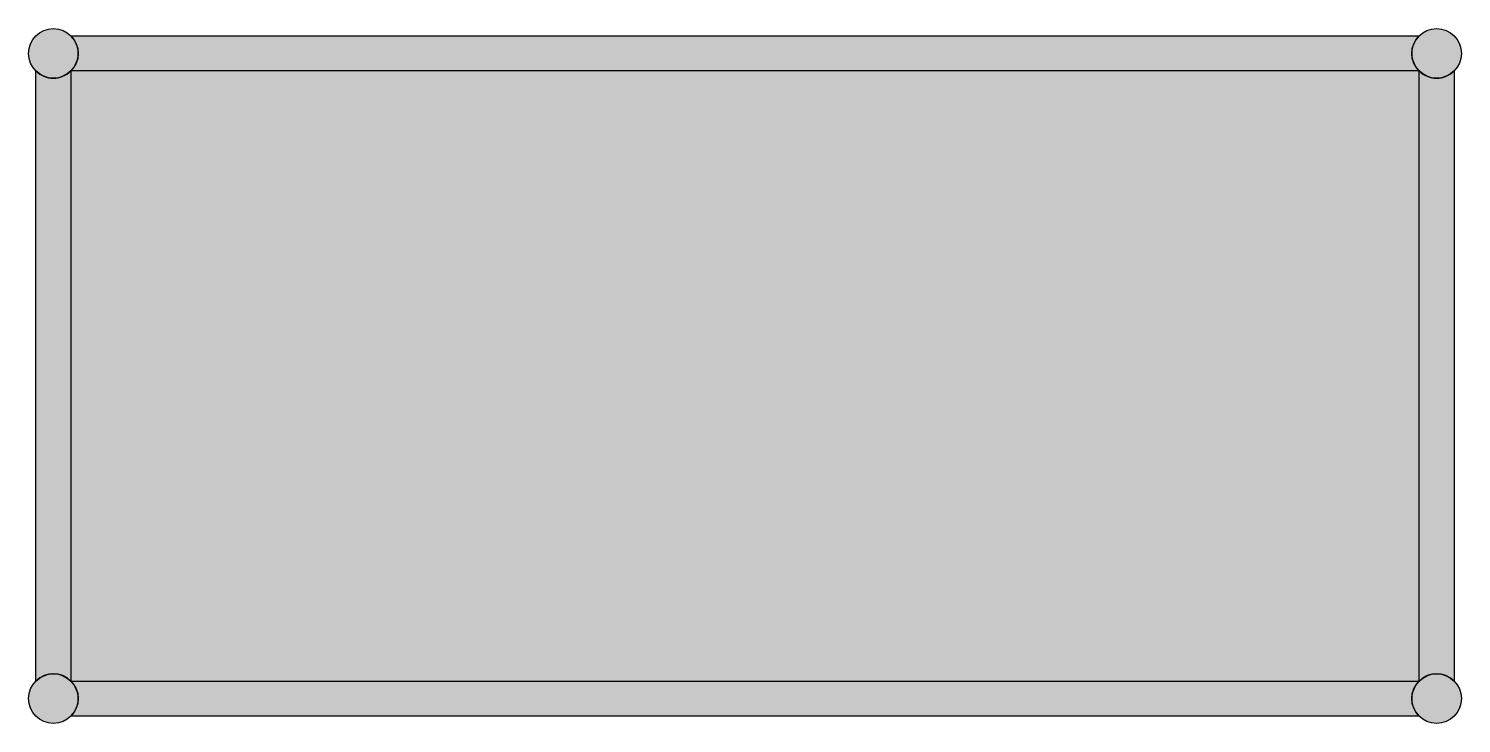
# Model space of a CAD drawing. Header units: millimetres. Extents: x -658 to 118, y -188 to 188.
import ezdxf

# ---------------------------------------------------------------- set-up
doc = ezdxf.new("R2010")
doc.units = ezdxf.units.MM
for name, color, linetype in [('72_USM_HALLER_D2_GRAFIK_LINIEN', 5, 'Continuous'), ('72_USM_HALLER_D2_GRAFIK_SCHRAFFUR', 7, 'Continuous'), ('72_USM_INSERT', 7, 'Continuous')]:
    doc.layers.add(name, color=color, linetype=linetype)

# ---------------------------------------------------------------- blocks, each defined once
blk = doc.blocks.new('72_USM_HALLER_D2_KREIS')
at = {"layer": '72_USM_HALLER_D2_GRAFIK_SCHRAFFUR'}
blk.add_hatch(color=256, dxfattribs=at).paths.add_polyline_path([(-0.01344, 0, 1), (0.01344, 0, 1)])
at = {"layer": '72_USM_HALLER_D2_GRAFIK_LINIEN'}
blk.add_circle((0, 0), 0.01344, dxfattribs=at)
blk = doc.blocks.new('kugel.dwg-  1')
at = {"xscale": 1000, "yscale": 1000, "zscale": 1000}
blk.add_blockref('72_USM_HALLER_D2_KREIS', (0, 0), dxfattribs=at)
blk = doc.blocks.new('72_USM_HALLER_D2_ROHR_750_SCHRAFFUR')
at = {"layer": '72_USM_HALLER_D2_GRAFIK_SCHRAFFUR'}
blk.add_hatch(color=256, dxfattribs=at).paths.add_polyline_path([(0.0095, 0.0095, -0.414214), (0.0095, -0.0095), (0.7405, -0.0095, -0.414214), (0.7405, 0.0095)])
at = {"layer": '72_USM_HALLER_D2_GRAFIK_LINIEN'}
blk.add_lwpolyline([(0.0095, 0.0095), (0.7405, 0.0095, 0.414214), (0.7405, -0.0095), (0.0095, -0.0095, 0.414214)], format="xyb", close=True, dxfattribs=at)
blk = doc.blocks.new('rohr_750_horiz.dwg-  1')
at = {"xscale": 1000, "yscale": 1000, "zscale": 1000}
blk.add_blockref('72_USM_HALLER_D2_ROHR_750_SCHRAFFUR', (-375, 0), dxfattribs=at)
blk = doc.blocks.new('rohr_350_vertic.dwg-  1')
h = blk.add_hatch(color=256)
h.dxf.hatch_style = 1
h.paths.add_polyline_path([(9.5, 165.5, -0.414214), (-9.5, 165.5), (-9.5, -165.5, -0.414214), (9.5, -165.5)])
at = {"layer": '72_USM_HALLER_D2_GRAFIK_LINIEN'}
for p, q in [((-9.5, -165.5), (-9.5, 165.5)), ((9.5, 165.5), (9.5, -165.5))]:
    blk.add_line(p, q, dxfattribs=at)
for centre, start, end in [((0, 175), 225, 315), ((0, -175), 45, 135)]:
    blk.add_arc(centre, 13.44, start, end, dxfattribs=at)
blk = doc.blocks.new('volume_750_350.dwg-  1')
at = {"layer": '72_USM_INSERT'}
h = blk.add_hatch(color=256, dxfattribs=at)
h.dxf.hatch_style = 1
h.paths.add_polyline_path([(365.5, 165.5), (-365.5, 165.5), (-365.5, -165.5), (365.5, -165.5)])
at = {"layer": '72_USM_HALLER_D2_GRAFIK_LINIEN'}
for p, q in [((365.5, 165.5), (-365.5, 165.5)), ((-365.5, 165.5), (-365.5, -165.5)), ((365.5, -165.5), (365.5, 165.5)), ((-365.5, -165.5), (365.5, -165.5))]:
    blk.add_line(p, q, dxfattribs=at)

msp = doc.modelspace()

# ---------------------------------------------------------------- block references
for name, p in [('kugel.dwg-  1', (-645, 175)), ('kugel.dwg-  1', (105, 175)), ('rohr_350_vertic.dwg-  1', (-645, 0)), ('volume_750_350.dwg-  1', (-270, 0)), ('rohr_350_vertic.dwg-  1', (105, 0)), ('kugel.dwg-  1', (-645, -175)), ('kugel.dwg-  1', (105, -175))]:
    msp.add_blockref(name, p)
at = {"rotation": 180}
for p in [(-270, 175), (-270, -175)]:
    msp.add_blockref('rohr_750_horiz.dwg-  1', p, dxfattribs=at)

doc.saveas('drawing.dxf')
